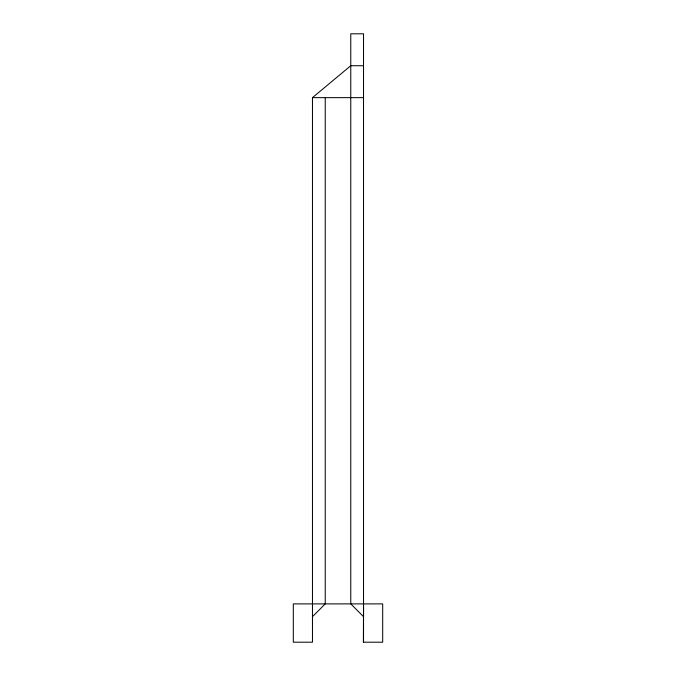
<?xml version="1.0" encoding="UTF-8"?>
<svg xmlns="http://www.w3.org/2000/svg" width="676" height="676" viewBox="0 0 676 676"><rect width="100%" height="100%" fill="white"/><g stroke="black" fill="none" stroke-linecap="round" stroke-linejoin="round"><path stroke-width="1.01" d="M363.536 603.888L363.536 616.664L350.768 603.888L350.768 33.8L363.536 33.8L363.536 642.2M363.485 616.318L363.384 642.2L382.692 642.2L382.692 603.888L293.308 603.888L293.308 642.2L312.464 642.2L312.464 97.648L350.768 65.724L363.536 65.724M312.464 616.664L325.232 603.888L325.232 97.648M312.464 97.648L363.536 97.648"/></g></svg>
